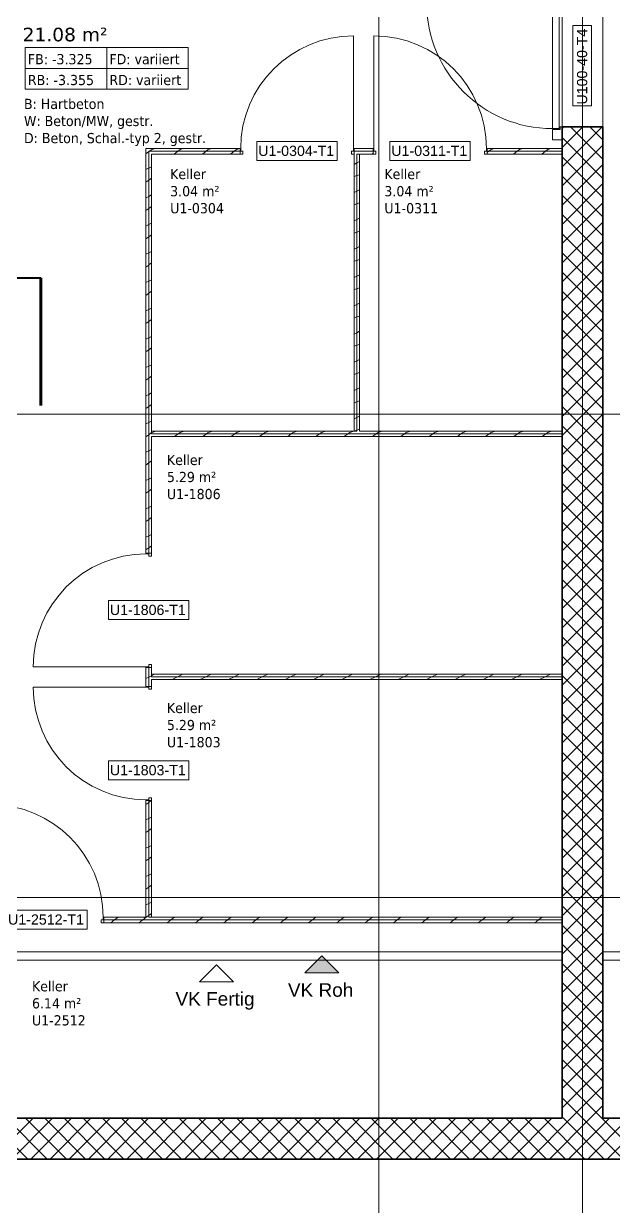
# Model space of a CAD drawing. Extents: x -1907 to 937, y -179 to 966.
# Drawn here: x -321.2 to -234.3, y 618.2 to 792.4 of the extents above; entities that cross this region are included whole.
import ezdxf
from ezdxf.lldxf.tags import DXFTag

# ---------------------------------------------------------------- set-up
doc = ezdxf.new("R2010")
doc.units = 0
doc.layers.get('0').update_dxf_attribs({"lineweight": 13})
for name, color, linetype, lineweight in [('A-____-NOTE-TEXT', 7, 'Continuous', 9), ('A-AREA-____-IDEN', 7, 'Continuous', 5), ('A-DOOR-____-IDEN', 7, 'Continuous', 5), ('A-DOOR-____-OTLN', 7, 'Continuous', 9), ('A-DOOR-FRAM-MCUT', 7, 'Continuous', 9), ('A-DOOR-OPNG-OTLN', 7, 'Continuous', 9), ('A-FLOR-____-OVHD', 7, 'Strichpunkt - Fein', 9), ('A-WALL-____-MCUT', 7, 'Continuous', 35), ('A-WALL-____-PATT', 7, 'Continuous', 35), ('A-WALL-FNSH-MCUT', 7, 'Continuous', 35), ('S-GRID-____-OTLN', 7, 'Continuous', 5)]:
    doc.layers.add(name, color=color, linetype=linetype, lineweight=lineweight)
doc.layers.add('G-____-____-SYMB', color=7, linetype='Strichpunkt - Weit', lineweight=5, true_color=0x008080)
doc.styles.get("Standard").update_dxf_attribs({"font": 'arial.ttf'})
tags = doc.linetypes.add('_Rasterlinie_', pattern=[0.375, 0.2, -0.05, 0.075, -0.05]).pattern_tags.tags
tags[10:11] = [DXFTag(74, 4), DXFTag(75, 0), DXFTag(340, '0'), DXFTag(46, 1.0), DXFTag(50, 0.0), DXFTag(44, 0.0), DXFTag(45, 0.0)]
tags[8:9] = [DXFTag(74, 4), DXFTag(75, 0), DXFTag(340, '0'), DXFTag(46, 1.0), DXFTag(50, 0.0), DXFTag(44, 0.0), DXFTag(45, 0.0)]
tags[6:7] = [DXFTag(74, 4), DXFTag(75, 0), DXFTag(340, '0'), DXFTag(46, 1.0), DXFTag(50, 0.0), DXFTag(44, 0.0), DXFTag(45, 0.0)]
tags[4:5] = [DXFTag(74, 4), DXFTag(75, 0), DXFTag(340, '0'), DXFTag(46, 1.0), DXFTag(50, 0.0), DXFTag(44, 0.0), DXFTag(45, 0.0)]
tags = doc.linetypes.add('_Schnittlinie_', pattern=[0.3, 0.15, -0.05, 0.05, -0.05]).pattern_tags.tags
tags[10:11] = [DXFTag(74, 4), DXFTag(75, 0), DXFTag(340, '0'), DXFTag(46, 1.0), DXFTag(50, 0.0), DXFTag(44, 0.0), DXFTag(45, 0.0)]
tags[8:9] = [DXFTag(74, 4), DXFTag(75, 0), DXFTag(340, '0'), DXFTag(46, 1.0), DXFTag(50, 0.0), DXFTag(44, 0.0), DXFTag(45, 0.0)]
tags[6:7] = [DXFTag(74, 4), DXFTag(75, 0), DXFTag(340, '0'), DXFTag(46, 1.0), DXFTag(50, 0.0), DXFTag(44, 0.0), DXFTag(45, 0.0)]
tags[4:5] = [DXFTag(74, 4), DXFTag(75, 0), DXFTag(340, '0'), DXFTag(46, 1.0), DXFTag(50, 0.0), DXFTag(44, 0.0), DXFTag(45, 0.0)]
tags = doc.linetypes.add('Strich Punkt fein', pattern=[0.2, 0.1, -0.05, 0, -0.05]).pattern_tags.tags
tags[10:11] = [DXFTag(74, 4), DXFTag(75, 0), DXFTag(340, '0'), DXFTag(46, 1.0), DXFTag(50, 0.0), DXFTag(44, 0.0), DXFTag(45, 0.0)]
tags[8:9] = [DXFTag(74, 4), DXFTag(75, 0), DXFTag(340, '0'), DXFTag(46, 1.0), DXFTag(50, 0.0), DXFTag(44, 0.0), DXFTag(45, 0.0)]
tags[6:7] = [DXFTag(74, 4), DXFTag(75, 0), DXFTag(340, '0'), DXFTag(46, 1.0), DXFTag(50, 0.0), DXFTag(44, 0.0), DXFTag(45, 0.0)]
tags[4:5] = [DXFTag(74, 4), DXFTag(75, 0), DXFTag(340, '0'), DXFTag(46, 1.0), DXFTag(50, 0.0), DXFTag(44, 0.0), DXFTag(45, 0.0)]
tags = doc.linetypes.add('Strichpunkt - Fein', pattern=[0.2, 0.1, -0.05, 0, -0.05]).pattern_tags.tags
tags[10:11] = [DXFTag(74, 4), DXFTag(75, 0), DXFTag(340, '0'), DXFTag(46, 1.0), DXFTag(50, 0.0), DXFTag(44, 0.0), DXFTag(45, 0.0)]
tags[8:9] = [DXFTag(74, 4), DXFTag(75, 0), DXFTag(340, '0'), DXFTag(46, 1.0), DXFTag(50, 0.0), DXFTag(44, 0.0), DXFTag(45, 0.0)]
tags[6:7] = [DXFTag(74, 4), DXFTag(75, 0), DXFTag(340, '0'), DXFTag(46, 1.0), DXFTag(50, 0.0), DXFTag(44, 0.0), DXFTag(45, 0.0)]
tags[4:5] = [DXFTag(74, 4), DXFTag(75, 0), DXFTag(340, '0'), DXFTag(46, 1.0), DXFTag(50, 0.0), DXFTag(44, 0.0), DXFTag(45, 0.0)]
tags = doc.linetypes.add('Strichpunkt - Weit', pattern=[0.5, 0.2, -0.15, 0, -0.15]).pattern_tags.tags
tags[10:11] = [DXFTag(74, 4), DXFTag(75, 0), DXFTag(340, '0'), DXFTag(46, 1.0), DXFTag(50, 0.0), DXFTag(44, 0.0), DXFTag(45, 0.0)]
tags[8:9] = [DXFTag(74, 4), DXFTag(75, 0), DXFTag(340, '0'), DXFTag(46, 1.0), DXFTag(50, 0.0), DXFTag(44, 0.0), DXFTag(45, 0.0)]
tags[6:7] = [DXFTag(74, 4), DXFTag(75, 0), DXFTag(340, '0'), DXFTag(46, 1.0), DXFTag(50, 0.0), DXFTag(44, 0.0), DXFTag(45, 0.0)]
tags[4:5] = [DXFTag(74, 4), DXFTag(75, 0), DXFTag(340, '0'), DXFTag(46, 1.0), DXFTag(50, 0.0), DXFTag(44, 0.0), DXFTag(45, 0.0)]

# ---------------------------------------------------------------- blocks, each defined once
blk = doc.blocks.new('Referenz-A0UJ2810XE', base_point=(-1920.13, -159.41))
at = {"layer": 'A-____-NOTE-TEXT', "color": 0, "linetype": 'Continuous', "lineweight": 5, "ltscale": 0.13}
for p, q in [((-277.25, 655.05), (-279.75, 652.55)), ((-274.75, 652.55), (-277.25, 655.05)), ((-292.78, 653.75), (-295.28, 651.25)), ((-290.28, 651.25), (-292.78, 653.75)), ((-279.75, 652.55), (-274.75, 652.55)), ((-295.28, 651.25), (-290.28, 651.25))]:
    blk.add_line(p, q, dxfattribs=at)
for points in [[(-277.25, 652.55), (-279.75, 652.55), (-277.25, 655.05)], [(-277.25, 652.55), (-277.25, 655.05), (-274.75, 652.55)]]:
    blk.add_solid(points, dxfattribs=at)
at = {"layer": 'A-AREA-____-IDEN', "color": 0, "linetype": 'Continuous', "ltscale": 0.13}
for p, q in [((-320.94, 788.82), (-296.94, 788.82)), ((-320.94, 782.7), (-320.94, 788.82)), ((-308.94, 788.82), (-308.94, 782.7)), ((-296.94, 788.82), (-296.94, 782.7)), ((-320.94, 785.76), (-296.94, 785.76)), ((-296.94, 782.7), (-320.94, 782.7))]:
    blk.add_line(p, q, dxfattribs=at)
at = {"layer": 'A-DOOR-____-IDEN', "color": 0, "linetype": 'Continuous', "ltscale": 0.13}
for p, q in [((-240.3, 780.23), (-240.3, 792.07)), ((-240.3, 792.07), (-237.52, 792.07)), ((-237.52, 792.07), (-237.52, 780.23)), ((-237.52, 780.23), (-240.3, 780.23)), ((-286.83, 774.99), (-274.99, 774.99)), ((-286.83, 772.21), (-286.83, 774.99)), ((-274.99, 774.99), (-274.99, 772.21)), ((-267.23, 774.99), (-255.39, 774.99)), ((-267.23, 772.21), (-267.23, 774.99)), ((-255.39, 774.99), (-255.39, 772.21)), ((-274.99, 772.21), (-286.83, 772.21)), ((-255.39, 772.21), (-267.23, 772.21)), ((-308.68, 707.39), (-296.84, 707.39)), ((-308.68, 704.61), (-308.68, 707.39)), ((-296.84, 707.39), (-296.84, 704.61)), ((-296.84, 704.61), (-308.68, 704.61)), ((-308.68, 683.79), (-296.84, 683.79)), ((-308.68, 681.01), (-308.68, 683.79)), ((-296.84, 683.79), (-296.84, 681.01)), ((-296.84, 681.01), (-308.68, 681.01)), ((-323.68, 661.79), (-311.84, 661.79)), ((-311.84, 661.79), (-311.84, 659.01)), ((-311.84, 659.01), (-323.68, 659.01))]:
    blk.add_line(p, q, dxfattribs=at)
at = {"layer": 'A-DOOR-____-OTLN', "color": 0, "linetype": 'Continuous', "ltscale": 0.13}
for p, q in [((-243.3, 776.89), (-243.3, 795.41)), ((-242.3, 795.41), (-242.3, 776.89)), ((-242.3, 776.89), (-243.3, 776.89))]:
    blk.add_line(p, q, dxfattribs=at)
at = {"layer": 'A-DOOR-____-OTLN', "color": 0, "linetype": 'Strich Punkt fein', "ltscale": 0.13}
for p, q in [((-241.86, 795.15), (-241.86, 777.15)), ((-235.86, 777.15), (-235.86, 795.15))]:
    blk.add_line(p, q, dxfattribs=at)
at = {"layer": 'A-DOOR-FRAM-MCUT', "color": 0, "linetype": 'Continuous', "ltscale": 0.13}
for p, q in [((-242.16, 777.15), (-241.86, 777.15)), ((-242.16, 776.75), (-242.16, 777.15)), ((-241.86, 777.15), (-241.86, 775.25)), ((-243.3, 776.75), (-242.16, 776.75)), ((-243.3, 775.25), (-243.3, 776.75)), ((-241.86, 775.25), (-243.3, 775.25)), ((-289.21, 773.95), (-289.31, 773.95)), ((-289.31, 773.95), (-289.31, 773.15)), ((-289.21, 773.55), (-289.21, 773.95)), ((-288.91, 773.55), (-289.21, 773.55)), ((-288.91, 773.15), (-288.91, 773.55)), ((-272.61, 773.55), (-272.91, 773.55)), ((-272.91, 773.55), (-272.91, 773.15)), ((-272.51, 773.95), (-272.61, 773.95)), ((-272.61, 773.95), (-272.61, 773.55)), ((-272.51, 773.15), (-272.51, 773.95)), ((-269.71, 773.15), (-269.71, 773.95)), ((-269.71, 773.95), (-269.61, 773.95)), ((-269.61, 773.95), (-269.61, 773.55)), ((-269.61, 773.55), (-269.31, 773.55)), ((-269.31, 773.55), (-269.31, 773.15)), ((-253.31, 773.55), (-253.01, 773.55)), ((-253.31, 773.15), (-253.31, 773.55)), ((-253.01, 773.55), (-253.01, 773.95)), ((-253.01, 773.95), (-252.91, 773.95)), ((-252.91, 773.95), (-252.91, 773.15)), ((-289.31, 773.15), (-288.91, 773.15)), ((-272.91, 773.15), (-272.51, 773.15)), ((-269.31, 773.15), (-269.71, 773.15)), ((-252.91, 773.15), (-253.31, 773.15)), ((-303.16, 714.35), (-302.36, 714.35)), ((-303.16, 714.25), (-303.16, 714.35)), ((-302.76, 714.25), (-303.16, 714.25)), ((-302.76, 713.95), (-302.76, 714.25)), ((-302.36, 714.35), (-302.36, 713.95)), ((-302.36, 713.95), (-302.76, 713.95)), ((-303.16, 697.65), (-302.76, 697.65)), ((-303.16, 697.55), (-303.16, 697.65)), ((-302.36, 697.55), (-303.16, 697.55)), ((-302.76, 697.95), (-302.36, 697.95)), ((-302.76, 697.65), (-302.76, 697.95)), ((-302.36, 697.95), (-302.36, 697.55)), ((-303.16, 694.75), (-303.16, 694.65)), ((-302.36, 694.75), (-303.16, 694.75)), ((-303.16, 694.65), (-302.76, 694.65)), ((-302.76, 694.65), (-302.76, 694.35)), ((-302.76, 694.35), (-302.36, 694.35)), ((-302.36, 694.35), (-302.36, 694.75)), ((-303.16, 678.05), (-303.16, 677.95)), ((-302.76, 678.05), (-303.16, 678.05)), ((-303.16, 677.95), (-302.36, 677.95)), ((-302.36, 678.35), (-302.76, 678.35)), ((-302.76, 678.35), (-302.76, 678.05)), ((-302.36, 677.95), (-302.36, 678.35)), ((-309.76, 660.35), (-309.46, 660.35)), ((-309.76, 659.95), (-309.76, 660.35)), ((-309.46, 660.35), (-309.46, 660.75)), ((-309.46, 660.75), (-309.36, 660.75)), ((-309.36, 660.75), (-309.36, 659.95)), ((-309.36, 659.95), (-309.76, 659.95))]:
    blk.add_line(p, q, dxfattribs=at)
at = {"layer": 'A-DOOR-OPNG-OTLN', "color": 0, "linetype": 'Continuous', "ltscale": 0.13}
for p, q in [((-272.61, 773.95), (-272.61, 790.55)), ((-269.61, 773.95), (-269.61, 790.55)), ((-303.16, 697.65), (-319.76, 697.65)), ((-303.16, 694.65), (-319.76, 694.65))]:
    blk.add_line(p, q, dxfattribs=at)
for centre, major_axis in [((-243.3, 795.41), (-18.52, 0)), ((-272.61, 773.95), (0, 16.6)), ((-269.61, 773.95), (16.6, 0)), ((-303.16, 697.65), (0, 16.6)), ((-303.16, 694.65), (-16.6, 0)), ((-326.06, 660.75), (16.6, 0))]:
    blk.add_ellipse(centre, major_axis=major_axis, ratio=1, start_param=0, end_param=1.570796, dxfattribs=at)
at = {"layer": 'A-FLOR-____-OVHD', "color": 0, "linetype": 'Strichpunkt - Fein', "ltscale": 0.13}
for p, q in [((-327.16, 655.65), (-241.86, 655.65)), ((-235.86, 655.65), (-150.56, 655.65)), ((-325.96, 654.45), (-241.86, 654.45)), ((-235.86, 654.45), (-150.56, 654.45))]:
    blk.add_line(p, q, dxfattribs=at)
at = {"layer": 'A-WALL-____-MCUT', "color": 0, "linetype": 'Continuous', "ltscale": 0.35}
for p, q in [((-235.86, 777.15), (-241.86, 777.15)), ((-241.86, 777.15), (-241.86, 731.95)), ((-235.86, 631.15), (-235.86, 777.15)), ((-241.86, 731.95), (-241.86, 631.15)), ((-241.86, 631.15), (-327.16, 631.15)), ((-150.56, 631.15), (-235.86, 631.15)), ((-450.76, 625.15), (-48.11, 625.15))]:
    blk.add_line(p, q, dxfattribs=at)
at = {"layer": 'A-WALL-____-MCUT', "color": 0, "linetype": 'Continuous', "lineweight": 9, "ltscale": 0.13}
for p, q in [((-289.31, 773.55), (-302.76, 773.55)), ((-302.76, 714.35), (-302.76, 773.55)), ((-269.71, 773.55), (-272.51, 773.55)), ((-241.86, 773.55), (-252.91, 773.55)), ((-271.71, 773.15), (-272.11, 773.15)), ((-272.11, 773.15), (-272.11, 732.35)), ((-302.36, 732.35), (-302.36, 731.95)), ((-241.86, 731.95), (-302.36, 731.95)), ((-272.51, 732.35), (-272.11, 732.35)), ((-302.76, 694.75), (-302.76, 697.55)), ((-302.36, 696.55), (-302.36, 696.15)), ((-241.86, 696.15), (-302.36, 696.15)), ((-302.76, 660.75), (-302.76, 677.95)), ((-241.86, 660.35), (-309.36, 660.35)), ((-302.76, 660.75), (-302.36, 660.75))]:
    blk.add_line(p, q, dxfattribs=at)
at = {"layer": 'A-WALL-____-PATT', "color": 0, "linetype": 'Continuous', "lineweight": 9, "ltscale": 0.13}
for p, q in [((-241.86, 776.93), (-241.64, 777.15)), ((-241.86, 774.1), (-238.82, 777.15)), ((-241.86, 771.28), (-235.99, 777.15)), ((-235.86, 772.4), (-240.62, 777.15)), ((-235.86, 775.22), (-237.79, 777.15)), ((-235.86, 769.57), (-241.86, 775.57)), ((-302.77, 773.46), (-303.16, 773.17)), ((-302.65, 773.55), (-302.76, 773.47)), ((-302.31, 773.8), (-302.65, 773.55)), ((-301.84, 773.95), (-302.27, 773.81)), ((-298.48, 773.55), (-299.02, 773.15)), ((-298.15, 773.8), (-298.48, 773.55)), ((-297.68, 773.95), (-298.11, 773.81)), ((-294.32, 773.55), (-294.85, 773.15)), ((-293.98, 773.8), (-294.32, 773.55)), ((-293.51, 773.95), (-293.94, 773.81)), ((-290.15, 773.55), (-290.69, 773.15)), ((-289.82, 773.8), (-290.15, 773.55)), ((-289.35, 773.95), (-289.78, 773.81)), ((-252.67, 773.55), (-252.91, 773.37)), ((-252.33, 773.81), (-252.67, 773.55)), ((-251.86, 773.95), (-252.29, 773.81)), ((-248.5, 773.55), (-249.04, 773.15)), ((-248.16, 773.81), (-248.5, 773.55)), ((-247.7, 773.95), (-248.13, 773.81)), ((-244.34, 773.55), (-244.87, 773.15)), ((-244, 773.81), (-244.34, 773.55)), ((-243.54, 773.95), (-243.96, 773.81)), ((-241.86, 768.45), (-235.86, 774.45)), ((-272.11, 771.83), (-272.51, 771.63)), ((-271.71, 772.03), (-272.11, 771.83)), ((-269.71, 773.26), (-269.86, 773.15)), ((-235.86, 766.74), (-241.86, 772.74)), ((-241.86, 765.62), (-235.86, 771.62)), ((-302.77, 771.08), (-303.16, 770.88)), ((-302.36, 771.28), (-302.76, 771.08)), ((-272.11, 769.98), (-272.51, 769.84)), ((-271.71, 770.11), (-272.11, 769.98)), ((-235.86, 763.91), (-241.86, 769.91)), ((-302.76, 769.3), (-303.16, 769)), ((-302.36, 769.6), (-302.76, 769.3)), ((-241.86, 762.79), (-235.86, 768.79)), ((-302.76, 766.91), (-303.16, 766.72)), ((-302.36, 767.12), (-302.76, 766.92)), ((-272.11, 767.66), (-272.51, 767.46)), ((-271.71, 767.86), (-272.11, 767.66)), ((-235.86, 761.08), (-241.86, 767.08)), ((-302.76, 765.13), (-303.16, 764.84)), ((-302.36, 765.44), (-302.76, 765.14)), ((-272.11, 765.81), (-272.51, 765.68)), ((-271.71, 765.95), (-272.11, 765.81)), ((-241.86, 759.96), (-235.86, 765.96)), ((-302.36, 762.95), (-302.76, 762.75)), ((-272.11, 763.5), (-272.51, 763.3)), ((-271.71, 763.7), (-272.11, 763.5)), ((-235.86, 758.25), (-241.86, 764.25)), ((-241.86, 757.13), (-235.86, 763.13)), ((-302.76, 762.75), (-303.16, 762.55)), ((-302.36, 761.27), (-302.76, 760.97)), ((-272.11, 761.65), (-272.51, 761.51)), ((-271.71, 761.78), (-272.11, 761.65)), ((-235.86, 755.42), (-241.86, 761.42)), ((-302.76, 760.97), (-303.16, 760.67)), ((-271.71, 759.53), (-272.11, 759.33)), ((-241.86, 754.31), (-235.86, 760.31)), ((-302.76, 758.59), (-303.16, 758.39)), ((-302.36, 758.79), (-302.76, 758.59)), ((-272.11, 759.33), (-272.51, 759.13)), ((-235.86, 752.6), (-241.86, 758.6)), ((-302.76, 756.8), (-303.16, 756.51)), ((-302.36, 757.11), (-302.76, 756.81)), ((-272.11, 757.48), (-272.51, 757.35)), ((-271.71, 757.62), (-272.11, 757.48)), ((-241.86, 751.48), (-235.86, 757.48)), ((-302.76, 754.42), (-303.16, 754.22)), ((-302.36, 754.62), (-302.76, 754.42)), ((-272.11, 755.17), (-272.51, 754.97)), ((-271.71, 755.37), (-272.11, 755.17)), ((-235.86, 749.77), (-241.86, 755.77)), ((-241.86, 748.65), (-235.86, 754.65)), ((-302.76, 752.64), (-303.16, 752.34)), ((-302.36, 752.94), (-302.76, 752.64)), ((-272.11, 753.32), (-272.51, 753.19)), ((-271.71, 753.45), (-272.11, 753.32)), ((-235.86, 746.94), (-241.86, 752.94)), ((-272.11, 751), (-272.51, 750.8)), ((-271.71, 751.2), (-272.11, 751)), ((-241.86, 745.82), (-235.86, 751.82)), ((-302.76, 750.26), (-303.16, 750.06)), ((-302.36, 750.46), (-302.76, 750.26)), ((-272.11, 749.15), (-272.51, 749.02)), ((-271.71, 749.29), (-272.11, 749.15)), ((-235.86, 744.11), (-241.86, 750.11)), ((-241.86, 742.99), (-235.86, 748.99)), ((-302.76, 748.47), (-303.16, 748.18)), ((-302.36, 748.78), (-302.76, 748.48)), ((-235.86, 741.28), (-241.86, 747.28)), ((-302.76, 746.09), (-303.16, 745.89)), ((-302.36, 746.29), (-302.76, 746.09)), ((-272.11, 746.84), (-272.51, 746.64)), ((-271.71, 747.04), (-272.11, 746.84)), ((-241.86, 740.16), (-235.86, 746.16)), ((-302.76, 744.31), (-303.16, 744.01)), ((-302.36, 744.61), (-302.76, 744.31)), ((-272.11, 744.99), (-272.51, 744.86)), ((-271.71, 745.12), (-272.11, 744.99)), ((-235.86, 738.45), (-241.86, 744.45)), ((-302.36, 742.13), (-302.76, 741.93)), ((-272.11, 742.68), (-272.51, 742.48)), ((-271.71, 742.88), (-272.11, 742.68)), ((-241.86, 737.34), (-235.86, 743.34)), ((-302.76, 741.93), (-303.16, 741.73)), ((-302.36, 740.45), (-302.76, 740.15)), ((-272.11, 740.82), (-272.51, 740.69)), ((-271.71, 740.96), (-272.11, 740.82)), ((-235.86, 735.63), (-241.86, 741.63)), ((-241.86, 734.51), (-235.86, 740.51)), ((-302.76, 740.14), (-303.16, 739.85)), ((-272.11, 738.51), (-272.51, 738.31)), ((-271.71, 738.71), (-272.11, 738.51)), ((-235.86, 732.8), (-241.86, 738.8)), ((-302.76, 737.76), (-303.16, 737.56)), ((-302.36, 737.96), (-302.76, 737.76)), ((-271.71, 736.79), (-272.11, 736.66)), ((-241.86, 731.68), (-235.86, 737.68)), ((-302.76, 735.98), (-303.16, 735.68)), ((-302.36, 736.28), (-302.76, 735.98)), ((-272.11, 736.66), (-272.51, 736.53)), ((-235.86, 729.97), (-241.86, 735.97)), ((-302.76, 733.6), (-303.16, 733.4)), ((-302.36, 733.8), (-302.76, 733.6)), ((-272.11, 734.35), (-272.51, 734.15)), ((-271.71, 734.55), (-272.11, 734.35)), ((-241.86, 728.85), (-235.86, 734.85)), ((-302.76, 731.82), (-303.16, 731.52)), ((-302.36, 732.12), (-302.76, 731.82)), ((-302.31, 732.16), (-302.36, 732.12)), ((-301.7, 732.35), (-302.27, 732.16)), ((-298.42, 731.95), (-298.95, 731.55)), ((-298.14, 732.16), (-298.42, 731.95)), ((-297.53, 732.35), (-298.11, 732.16)), ((-294.25, 731.95), (-294.79, 731.55)), ((-293.98, 732.16), (-294.25, 731.95)), ((-293.37, 732.35), (-293.94, 732.16)), ((-290.09, 731.95), (-290.62, 731.55)), ((-289.81, 732.16), (-290.09, 731.95)), ((-289.21, 732.35), (-289.78, 732.16)), ((-285.92, 731.95), (-286.46, 731.55)), ((-285.65, 732.16), (-285.92, 731.95)), ((-285.04, 732.35), (-285.61, 732.16)), ((-281.76, 731.95), (-282.29, 731.55)), ((-281.48, 732.16), (-281.76, 731.95)), ((-280.88, 732.35), (-281.45, 732.16)), ((-277.59, 731.95), (-278.13, 731.55)), ((-277.32, 732.16), (-277.59, 731.95)), ((-276.71, 732.35), (-277.28, 732.16)), ((-273.43, 731.95), (-273.96, 731.55)), ((-273.15, 732.16), (-273.43, 731.95)), ((-272.55, 732.35), (-273.12, 732.16)), ((-272.11, 732.5), (-272.51, 732.36)), ((-271.71, 732.63), (-272.11, 732.5)), ((-269.26, 731.95), (-269.8, 731.55)), ((-268.99, 732.16), (-269.26, 731.95)), ((-268.38, 732.35), (-268.95, 732.16)), ((-265.1, 731.95), (-265.63, 731.55)), ((-264.82, 732.16), (-265.1, 731.95)), ((-264.22, 732.35), (-264.79, 732.16)), ((-260.93, 731.95), (-261.47, 731.55)), ((-260.65, 732.16), (-260.93, 731.95)), ((-260.05, 732.35), (-260.62, 732.16)), ((-256.77, 731.95), (-257.3, 731.55)), ((-256.49, 732.16), (-256.77, 731.95)), ((-255.89, 732.35), (-256.46, 732.16)), ((-252.6, 731.95), (-253.14, 731.55)), ((-252.32, 732.16), (-252.6, 731.95)), ((-251.72, 732.35), (-252.29, 732.16)), ((-248.44, 731.95), (-248.97, 731.55)), ((-248.16, 732.16), (-248.44, 731.95)), ((-247.56, 732.35), (-248.13, 732.16)), ((-244.27, 731.95), (-244.81, 731.55)), ((-243.99, 732.16), (-244.27, 731.95)), ((-243.39, 732.35), (-243.96, 732.16)), ((-235.86, 727.14), (-241.86, 733.14)), ((-241.86, 726.02), (-235.86, 732.02)), ((-235.86, 724.31), (-241.86, 730.31)), ((-302.76, 729.43), (-303.16, 729.23)), ((-302.36, 729.63), (-302.76, 729.43)), ((-241.86, 723.19), (-235.86, 729.19)), ((-302.76, 727.65), (-303.16, 727.35)), ((-302.36, 727.95), (-302.76, 727.65)), ((-235.86, 721.48), (-241.86, 727.48)), ((-241.86, 720.36), (-235.86, 726.36)), ((-302.76, 725.27), (-303.16, 725.07)), ((-302.36, 725.47), (-302.76, 725.27)), ((-235.86, 718.65), (-241.86, 724.65)), ((-302.76, 723.49), (-303.16, 723.19)), ((-302.36, 723.79), (-302.76, 723.49)), ((-241.86, 717.54), (-235.86, 723.54)), ((-302.76, 721.1), (-303.16, 720.9)), ((-302.36, 721.3), (-302.76, 721.1)), ((-235.86, 715.83), (-241.86, 721.83)), ((-302.36, 719.62), (-302.76, 719.32)), ((-241.86, 714.71), (-235.86, 720.71)), ((-302.76, 719.32), (-303.16, 719.02)), ((-235.86, 713), (-241.86, 719)), ((-241.86, 711.88), (-235.86, 717.88)), ((-302.76, 716.94), (-303.16, 716.74)), ((-302.36, 717.14), (-302.76, 716.94)), ((-235.86, 710.17), (-241.86, 716.17)), ((-302.76, 715.16), (-303.16, 714.86)), ((-302.36, 715.46), (-302.76, 715.16)), ((-241.86, 709.05), (-235.86, 715.05)), ((-235.86, 707.34), (-241.86, 713.34)), ((-241.86, 706.22), (-235.86, 712.22)), ((-235.86, 704.51), (-241.86, 710.51)), ((-241.86, 703.39), (-235.86, 709.39)), ((-235.86, 701.68), (-241.86, 707.68)), ((-241.86, 700.57), (-235.86, 706.57)), ((-235.86, 698.86), (-241.86, 704.86)), ((-241.86, 697.74), (-235.86, 703.74)), ((-235.86, 696.03), (-241.86, 702.03)), ((-241.86, 694.91), (-235.86, 700.91)), ((-235.86, 693.2), (-241.86, 699.2)), ((-241.86, 692.08), (-235.86, 698.08)), ((-302.76, 696.11), (-303.16, 695.91)), ((-302.36, 696.31), (-302.76, 696.11)), ((-301.89, 696.55), (-302.36, 696.31)), ((-298.52, 696.15), (-299.32, 695.75)), ((-297.72, 696.55), (-298.52, 696.15)), ((-294.36, 696.15), (-295.16, 695.75)), ((-293.56, 696.55), (-294.36, 696.15)), ((-290.19, 696.15), (-290.99, 695.75)), ((-289.39, 696.55), (-290.19, 696.15)), ((-286.03, 696.15), (-286.83, 695.75)), ((-285.23, 696.55), (-286.03, 696.15)), ((-281.86, 696.15), (-282.66, 695.75)), ((-281.06, 696.55), (-281.86, 696.15)), ((-277.7, 696.15), (-278.5, 695.75)), ((-276.9, 696.55), (-277.7, 696.15)), ((-273.53, 696.15), (-274.33, 695.75)), ((-272.73, 696.55), (-273.53, 696.15)), ((-269.37, 696.15), (-270.17, 695.75)), ((-268.57, 696.55), (-269.37, 696.15)), ((-265.2, 696.15), (-266, 695.75)), ((-264.4, 696.55), (-265.2, 696.15)), ((-261.04, 696.15), (-261.84, 695.75)), ((-260.24, 696.55), (-261.04, 696.15)), ((-256.87, 696.15), (-257.67, 695.75)), ((-256.07, 696.55), (-256.87, 696.15)), ((-252.71, 696.15), (-253.51, 695.75)), ((-251.91, 696.55), (-252.71, 696.15)), ((-248.54, 696.15), (-249.34, 695.75)), ((-247.74, 696.55), (-248.54, 696.15)), ((-244.38, 696.15), (-245.18, 695.75)), ((-243.58, 696.55), (-244.38, 696.15)), ((-235.86, 690.37), (-241.86, 696.37)), ((-241.86, 689.25), (-235.86, 695.25)), ((-235.86, 687.54), (-241.86, 693.54)), ((-241.86, 686.42), (-235.86, 692.42)), ((-235.86, 684.71), (-241.86, 690.71)), ((-241.86, 683.6), (-235.86, 689.6)), ((-235.86, 681.89), (-241.86, 687.89)), ((-241.86, 680.77), (-235.86, 686.77)), ((-235.86, 679.06), (-241.86, 685.06)), ((-241.86, 677.94), (-235.86, 683.94)), ((-235.86, 676.23), (-241.86, 682.23)), ((-241.86, 675.11), (-235.86, 681.11)), ((-235.86, 673.4), (-241.86, 679.4)), ((-302.76, 677.67), (-303.16, 677.37)), ((-302.39, 677.95), (-302.76, 677.67)), ((-241.86, 672.28), (-235.86, 678.28)), ((-235.86, 670.57), (-241.86, 676.57)), ((-302.76, 675.29), (-303.16, 675.09)), ((-302.36, 675.49), (-302.76, 675.29)), ((-241.86, 669.45), (-235.86, 675.45)), ((-302.76, 673.51), (-303.16, 673.21)), ((-302.36, 673.81), (-302.76, 673.51)), ((-235.86, 667.74), (-241.86, 673.74)), ((-241.86, 666.62), (-235.86, 672.62)), ((-302.76, 671.12), (-303.16, 670.92)), ((-302.36, 671.32), (-302.76, 671.12)), ((-235.9, 664.95), (-241.86, 670.91)), ((-302.76, 669.34), (-303.16, 669.04)), ((-302.36, 669.64), (-302.76, 669.34)), ((-240.71, 664.95), (-235.86, 669.8)), ((-302.36, 667.16), (-302.76, 666.96)), ((-238.73, 664.95), (-241.86, 668.09)), ((-302.76, 666.96), (-303.16, 666.76)), ((-302.36, 665.48), (-302.76, 665.18)), ((-237.88, 664.95), (-235.86, 666.97)), ((-302.76, 665.18), (-303.16, 664.88)), ((-241.55, 664.95), (-241.86, 665.26)), ((-241.86, 663.8), (-240.71, 664.95)), ((-241.86, 660.97), (-237.88, 664.95)), ((-241.86, 658.14), (-235.86, 664.14)), ((-235.86, 659.26), (-241.55, 664.95)), ((-235.86, 662.09), (-238.73, 664.95)), ((-235.86, 664.91), (-235.9, 664.95)), ((-302.76, 662.79), (-303.16, 662.59)), ((-302.36, 662.99), (-302.76, 662.79)), ((-235.86, 656.43), (-241.86, 662.43)), ((-308.06, 660.14), (-308.45, 659.95)), ((-307.81, 660.35), (-308.13, 660.11)), ((-307.27, 660.75), (-307.81, 660.35)), ((-303.9, 660.14), (-304.28, 659.95)), ((-303.64, 660.35), (-303.97, 660.11)), ((-303.11, 660.75), (-303.64, 660.35)), ((-302.76, 661.01), (-303.11, 660.75)), ((-302.36, 661.31), (-302.76, 661.01)), ((-299.73, 660.14), (-300.12, 659.95)), ((-299.48, 660.35), (-299.8, 660.11)), ((-298.94, 660.75), (-299.48, 660.35)), ((-295.57, 660.14), (-295.95, 659.95)), ((-295.31, 660.35), (-295.63, 660.11)), ((-294.78, 660.75), (-295.31, 660.35)), ((-291.4, 660.14), (-291.79, 659.95)), ((-291.15, 660.35), (-291.47, 660.11)), ((-290.61, 660.75), (-291.15, 660.35)), ((-287.24, 660.14), (-287.62, 659.95)), ((-286.98, 660.35), (-287.3, 660.11)), ((-286.45, 660.75), (-286.98, 660.35)), ((-283.07, 660.14), (-283.46, 659.95)), ((-282.82, 660.35), (-283.14, 660.11)), ((-282.28, 660.75), (-282.82, 660.35)), ((-278.91, 660.14), (-279.3, 659.95)), ((-278.65, 660.35), (-278.97, 660.11)), ((-278.12, 660.75), (-278.65, 660.35)), ((-274.74, 660.14), (-275.13, 659.95)), ((-274.49, 660.35), (-274.81, 660.11)), ((-273.95, 660.75), (-274.49, 660.35)), ((-270.58, 660.14), (-270.97, 659.95)), ((-270.32, 660.35), (-270.64, 660.11)), ((-269.79, 660.75), (-270.32, 660.35)), ((-266.41, 660.14), (-266.8, 659.95)), ((-266.16, 660.35), (-266.48, 660.11)), ((-265.62, 660.75), (-266.16, 660.35)), ((-262.25, 660.14), (-262.64, 659.95)), ((-261.99, 660.35), (-262.31, 660.11)), ((-261.46, 660.75), (-261.99, 660.35)), ((-258.08, 660.14), (-258.47, 659.95)), ((-257.83, 660.35), (-258.15, 660.11)), ((-257.29, 660.75), (-257.83, 660.35)), ((-253.92, 660.14), (-254.31, 659.95)), ((-253.66, 660.35), (-253.98, 660.11)), ((-253.13, 660.75), (-253.66, 660.35)), ((-249.75, 660.14), (-250.14, 659.95)), ((-249.5, 660.35), (-249.82, 660.11)), ((-248.96, 660.75), (-249.5, 660.35)), ((-245.59, 660.14), (-245.98, 659.95)), ((-245.33, 660.35), (-245.65, 660.11)), ((-244.8, 660.75), (-245.33, 660.35)), ((-241.86, 655.31), (-235.86, 661.31)), ((-235.86, 653.6), (-241.86, 659.6)), ((-241.86, 652.48), (-235.86, 658.48)), ((-235.86, 650.77), (-241.86, 656.77)), ((-241.86, 649.65), (-235.86, 655.65)), ((-235.86, 647.94), (-241.86, 653.94)), ((-241.86, 646.83), (-235.86, 652.83)), ((-235.86, 645.12), (-241.86, 651.12)), ((-241.86, 644), (-235.86, 650)), ((-235.86, 642.29), (-241.86, 648.29)), ((-241.86, 641.17), (-235.86, 647.17)), ((-235.86, 639.46), (-241.86, 645.46)), ((-241.86, 638.34), (-235.86, 644.34)), ((-235.86, 636.63), (-241.86, 642.63)), ((-241.86, 635.51), (-235.86, 641.51)), ((-235.86, 633.8), (-241.86, 639.8)), ((-241.86, 632.68), (-235.86, 638.68)), ((-236.04, 631.15), (-241.86, 636.97)), ((-240.57, 631.15), (-235.86, 635.86)), ((-238.87, 631.15), (-241.86, 634.15)), ((-237.74, 631.15), (-235.86, 633.03)), ((-320.55, 625.15), (-326.55, 631.15)), ((-325.76, 625.15), (-319.76, 631.15)), ((-317.72, 625.15), (-323.72, 631.15)), ((-322.93, 625.15), (-316.93, 631.15)), ((-314.89, 625.15), (-320.89, 631.15)), ((-320.11, 625.15), (-314.11, 631.15)), ((-312.06, 625.15), (-318.06, 631.15)), ((-317.28, 625.15), (-311.28, 631.15)), ((-309.23, 625.15), (-315.23, 631.15)), ((-314.45, 625.15), (-308.45, 631.15)), ((-306.41, 625.15), (-312.41, 631.15)), ((-311.62, 625.15), (-305.62, 631.15)), ((-303.58, 625.15), (-309.58, 631.15)), ((-308.79, 625.15), (-302.79, 631.15)), ((-300.75, 625.15), (-306.75, 631.15)), ((-305.96, 625.15), (-299.96, 631.15)), ((-297.92, 625.15), (-303.92, 631.15)), ((-303.13, 625.15), (-297.13, 631.15)), ((-295.09, 625.15), (-301.09, 631.15)), ((-300.31, 625.15), (-294.31, 631.15)), ((-292.26, 625.15), (-298.26, 631.15)), ((-297.48, 625.15), (-291.48, 631.15)), ((-289.43, 625.15), (-295.43, 631.15)), ((-294.65, 625.15), (-288.65, 631.15)), ((-286.61, 625.15), (-292.61, 631.15)), ((-291.82, 625.15), (-285.82, 631.15)), ((-283.78, 625.15), (-289.78, 631.15)), ((-288.99, 625.15), (-282.99, 631.15)), ((-280.95, 625.15), (-286.95, 631.15)), ((-286.16, 625.15), (-280.16, 631.15)), ((-278.12, 625.15), (-284.12, 631.15)), ((-283.34, 625.15), (-277.34, 631.15)), ((-275.29, 625.15), (-281.29, 631.15)), ((-280.51, 625.15), (-274.51, 631.15)), ((-272.46, 625.15), (-278.46, 631.15)), ((-277.68, 625.15), (-271.68, 631.15)), ((-269.64, 625.15), (-275.64, 631.15)), ((-274.85, 625.15), (-268.85, 631.15)), ((-266.81, 625.15), (-272.81, 631.15)), ((-272.02, 625.15), (-266.02, 631.15)), ((-263.98, 625.15), (-269.98, 631.15)), ((-269.19, 625.15), (-263.19, 631.15)), ((-261.15, 625.15), (-267.15, 631.15)), ((-266.37, 625.15), (-260.37, 631.15)), ((-258.32, 625.15), (-264.32, 631.15)), ((-263.54, 625.15), (-257.54, 631.15)), ((-255.49, 625.15), (-261.49, 631.15)), ((-260.71, 625.15), (-254.71, 631.15)), ((-252.67, 625.15), (-258.67, 631.15)), ((-257.88, 625.15), (-251.88, 631.15)), ((-249.84, 625.15), (-255.84, 631.15)), ((-255.05, 625.15), (-249.05, 631.15)), ((-247.01, 625.15), (-253.01, 631.15)), ((-252.22, 625.15), (-246.22, 631.15)), ((-244.18, 625.15), (-250.18, 631.15)), ((-249.39, 625.15), (-243.39, 631.15)), ((-241.35, 625.15), (-247.35, 631.15)), ((-246.57, 625.15), (-240.57, 631.15)), ((-238.52, 625.15), (-244.52, 631.15)), ((-243.74, 625.15), (-237.74, 631.15)), ((-241.69, 631.15), (-241.86, 631.32)), ((-235.69, 625.15), (-241.69, 631.15)), ((-240.91, 625.15), (-234.91, 631.15)), ((-232.87, 625.15), (-238.87, 631.15)), ((-238.08, 625.15), (-232.08, 631.15)), ((-230.04, 625.15), (-236.04, 631.15)), ((-235.25, 625.15), (-229.25, 631.15))]:
    blk.add_line(p, q, dxfattribs=at)
at = {"layer": 'A-WALL-FNSH-MCUT', "color": 0, "linetype": 'Continuous', "lineweight": 9, "ltscale": 0.13}
for p, q in [((-289.31, 773.95), (-303.16, 773.95)), ((-303.16, 773.95), (-303.16, 714.35)), ((-289.31, 773.15), (-289.31, 773.95)), ((-269.71, 773.95), (-272.51, 773.95)), ((-272.51, 773.95), (-272.51, 732.35)), ((-269.71, 773.15), (-269.71, 773.95)), ((-241.86, 773.95), (-252.91, 773.95)), ((-252.91, 773.95), (-252.91, 773.15)), ((-302.36, 773.15), (-289.31, 773.15)), ((-302.36, 732.35), (-302.36, 773.15)), ((-271.71, 773.15), (-269.71, 773.15)), ((-271.71, 732.35), (-271.71, 773.15)), ((-252.91, 773.15), (-241.86, 773.15)), ((-272.51, 732.35), (-302.36, 732.35)), ((-302.36, 714.35), (-302.36, 731.55)), ((-302.36, 731.55), (-241.86, 731.55)), ((-241.86, 732.35), (-271.71, 732.35)), ((-303.16, 714.35), (-302.36, 714.35)), ((-303.16, 697.55), (-303.16, 694.75)), ((-302.36, 697.55), (-303.16, 697.55)), ((-302.36, 696.55), (-302.36, 697.55)), ((-241.86, 696.55), (-302.36, 696.55)), ((-302.36, 694.75), (-302.36, 695.75)), ((-302.36, 695.75), (-241.86, 695.75)), ((-303.16, 694.75), (-302.36, 694.75)), ((-303.16, 677.95), (-303.16, 660.75)), ((-302.36, 677.95), (-303.16, 677.95)), ((-302.36, 660.75), (-302.36, 677.95)), ((-303.16, 660.75), (-309.36, 660.75)), ((-309.36, 660.75), (-309.36, 659.95)), ((-241.86, 660.75), (-302.36, 660.75)), ((-309.36, 659.95), (-241.86, 659.95))]:
    blk.add_line(p, q, dxfattribs=at)
at = {"layer": 'G-____-____-SYMB', "color": 0, "linetype": 'Continuous', "lineweight": 40, "ltscale": 0.4}
blk.add_line((-327.09, 754.92), (-318.66, 754.92), dxfattribs=at)
at = {"layer": 'G-____-____-SYMB', "color": 0, "linetype": '_Schnittlinie_', "lineweight": 70, "ltscale": 0.7}
blk.add_line((-318.66, 736.13), (-318.66, 754.92), dxfattribs=at)
at = {"layer": 'S-GRID-____-OTLN', "color": 0, "linetype": '_Rasterlinie_', "ltscale": 0.13}
for p, q in [((-268.86, 186.65), (-268.86, 950.47)), ((-238.86, 950.47), (-238.86, 577.14)), ((-928.26, 734.85), (316.93, 734.85)), ((-928.26, 663.65), (316.93, 663.65))]:
    blk.add_line(p, q, dxfattribs=at)
at = {"layer": 'A-____-NOTE-TEXT', "color": 0, "linetype": 'Continuous', "lineweight": 5, "ltscale": 0.13, "char_height": 2, "attachment_point": 1}
for s, insert in [('{\\fArial;VK Fertig}', (-298.81, 649.74)), ('{\\fArial;VK Roh}', (-282.25, 651.04))]:
    blk.add_mtext(s, dxfattribs=dict(at, insert=insert))
at = {"layer": 'A-AREA-____-IDEN', "color": 0, "linetype": 'Continuous', "ltscale": 0.13, "attachment_point": 1}
for s, insert, char_height in [('{\\fVerdana;21.08 m²}', (-321.33, 791.75), 2), ('{\\W0.9;\\fVerdana;FB: -3.325}', (-320.55, 787.87), 1.5), ('{\\W0.9;\\fVerdana;FD: variiert}', (-308.55, 787.87), 1.5), ('{\\W0.9;\\fVerdana;RB: -3.355}', (-320.55, 784.8), 1.5), ('{\\W0.9;\\fVerdana;RD: variiert}', (-308.55, 784.8), 1.5), ('{\\W0.9;\\fVerdana;B: Hartbeton}', (-321.13, 781.28), 1.5), ('{\\W0.9;\\fVerdana;W: Beton/MW, gestr.}', (-321.13, 778.77), 1.5), ('{\\W0.9;\\fVerdana;D: Beton, Schal.-typ 2, gestr.}', (-321.13, 776.25), 1.5), ('{\\W0.9;\\fVerdana;Keller}', (-299.6, 770.95), 1.5), ('{\\W0.9;\\fVerdana;Keller}', (-268.05, 770.95), 1.5), ('{\\W0.9;\\fVerdana;3.04 m²}', (-299.6, 768.43), 1.5), ('{\\W0.9;\\fVerdana;3.04 m²}', (-268.05, 768.43), 1.5), ('{\\W0.9;\\fVerdana;U1-0304}', (-299.6, 765.92), 1.5), ('{\\W0.9;\\fVerdana;U1-0311}', (-268.05, 765.92), 1.5), ('{\\W0.9;\\fVerdana;Keller}', (-300.08, 728.85), 1.5), ('{\\W0.9;\\fVerdana;5.29 m²}', (-300.08, 726.34), 1.5), ('{\\W0.9;\\fVerdana;U1-1806}', (-300.08, 723.83), 1.5), ('{\\W0.9;\\fVerdana;Keller}', (-300.08, 692.32), 1.5), ('{\\W0.9;\\fVerdana;5.29 m²}', (-300.08, 689.81), 1.5), ('{\\W0.9;\\fVerdana;U1-1803}', (-300.08, 687.29), 1.5), ('{\\W0.9;\\fVerdana;Keller}', (-319.95, 651.34), 1.5), ('{\\W0.9;\\fVerdana;6.14 m²}', (-319.95, 648.83), 1.5), ('{\\W0.9;\\fVerdana;U1-2512}', (-319.95, 646.32), 1.5)]:
    blk.add_mtext(s, dxfattribs=dict(at, insert=insert, char_height=char_height))
at = {"layer": 'A-DOOR-____-IDEN', "color": 0, "linetype": 'Continuous', "ltscale": 0.13, "insert": (-239.68, 780.43), "char_height": 1.5, "attachment_point": 1, "rotation": 90}
blk.add_mtext('{\\fArial;U100-40-T4}', dxfattribs=at)
at = {"layer": 'A-DOOR-____-IDEN', "color": 0, "linetype": 'Continuous', "ltscale": 0.13, "char_height": 1.5, "attachment_point": 1}
for s, insert in [('{\\fArial;U1-0304-T1}', (-286.63, 774.37)), ('{\\fArial;U1-0311-T1}', (-267.03, 774.37)), ('{\\fArial;U1-1806-T1}', (-308.48, 706.77)), ('{\\fArial;U1-1803-T1}', (-308.48, 683.17)), ('{\\fArial;U1-2512-T1}', (-323.48, 661.17))]:
    blk.add_mtext(s, dxfattribs=dict(at, insert=insert))

msp = doc.modelspace()

# ---------------------------------------------------------------- block references
at = {"color": 9, "lineweight": 25, "ltscale": 0.25, "true_color": 0xc0c0c0}
msp.add_blockref('Referenz-A0UJ2810XE', (-1920.13, -159.41), dxfattribs=at)

doc.saveas('drawing.dxf')
